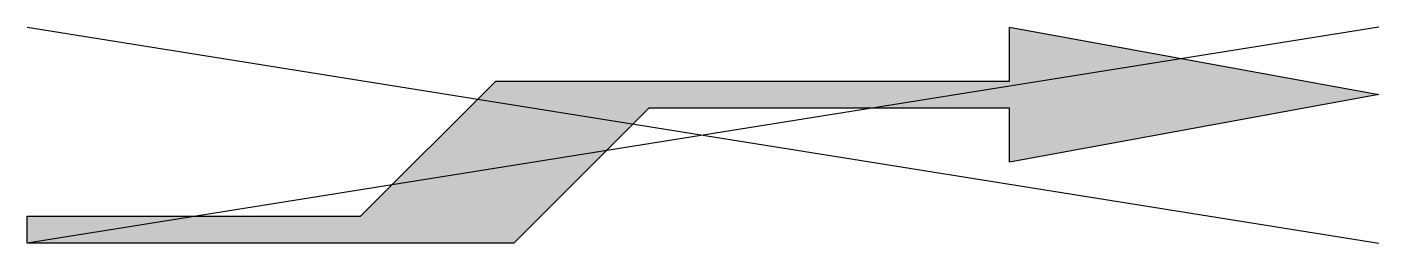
# Model space of a CAD drawing. Header units: metres. Extents: x 0 to 7.5, y -0.07 to 1.12.
import ezdxf

# ---------------------------------------------------------------- set-up
doc = ezdxf.new("R2010")
doc.units = ezdxf.units.M

msp = doc.modelspace()

# ---------------------------------------------------------------- hatches: boundary and pattern name
h = msp.add_hatch(color=256)
h.dxf.hatch_style = 1
h.paths.add_polyline_path([(3.45, 0.675), (5.45, 0.675), (5.45, 0.375), (7.5, 0.75), (5.45, 1.125), (5.45, 0.825), (2.6, 0.825), (1.85, 0.075), (0, 0.075), (0, -0.075), (2.7, -0.075)])

# ---------------------------------------------------------------- linework, layer by layer
at = {"flags": 128}
msp.add_lwpolyline([(5.45, 0.375), (5.45, 0.675), (3.45, 0.675), (2.7, -0.075), (0, -0.075), (0, 0.075), (1.85, 0.075), (2.6, 0.825), (5.45, 0.825), (5.45, 1.125), (7.5, 0.75)], close=True, dxfattribs=at)
for points in [[(7.5, 1.125), (0, -0.075)], [(0, 1.125), (7.5, -0.075)]]:
    msp.add_lwpolyline(points, dxfattribs=at)

doc.saveas('drawing.dxf')
